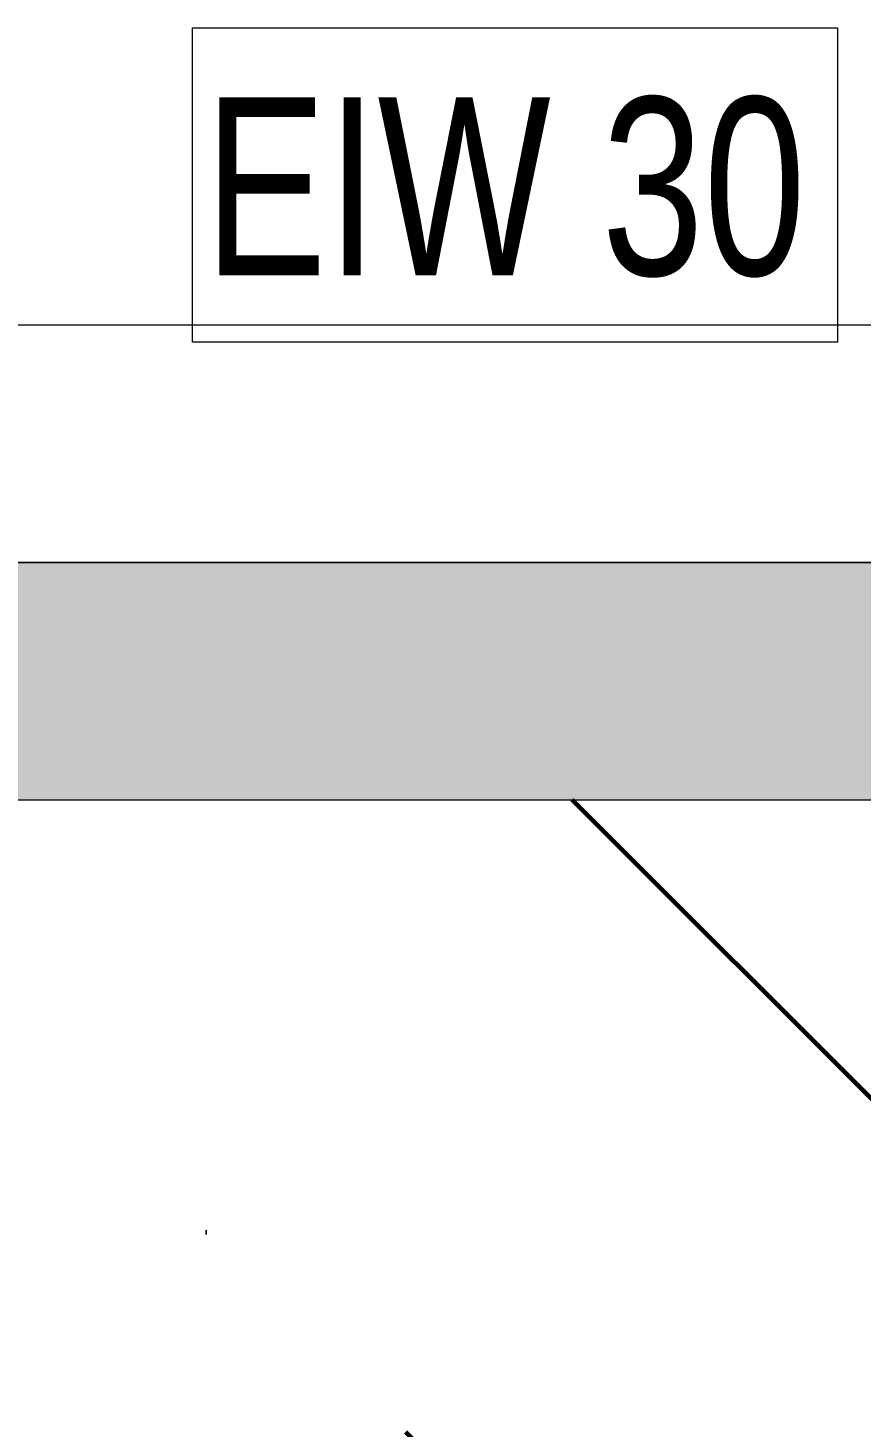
# Model space of a CAD drawing. Header units: millimetres. Extents: x -68946 to 288321, y -402657 to 324925.
# Drawn here: x 124031 to 124733, y -219310 to -218130 of the extents above; entities that cross this region are included whole.
import ezdxf

# ---------------------------------------------------------------- set-up
doc = ezdxf.new("R2010")
doc.units = ezdxf.units.MM
doc.linetypes.add('ADSK_Линия сетки', pattern=[2500, 2000, -250, 0, -250])
for name, color, linetype, lineweight in [('3.4) ПТ-2.15    4 вып', 200, 'Continuous', 60), ('A-FLOR-____-OTLN', 192, 'Continuous', 9), ('A-GLAZ-____-OTLN', 250, 'Continuous', 5), ('A-GLAZ-CURT-OTLN', 52, 'Continuous', 5), ('A-GLAZ-CWMG-MCUT', 51, 'Continuous', 9), ('A-GLAZ-CWMG-OTLN', 51, 'Continuous', 5), ('A-WALL-____-IDEN', 250, 'Continuous', 9), ('S-GRID-____-OTLN', 250, 'Continuous', 9)]:
    doc.layers.add(name, color=color, linetype=linetype, lineweight=lineweight)
doc.styles.add('Arial Narrow', font='ARIALN.TTF', dxfattribs={"width": 0.9, "height": 150})

# ---------------------------------------------------------------- blocks, each defined once
blk = doc.blocks.new('PNS_Панель прямоугольная2 - Нр_Стекло - 40мм-V47-АР1_Маркировочный план 3 этажа секция 2_3')
at = {"layer": 'A-GLAZ-____-OTLN'}
h = blk.add_hatch(dxfattribs=at)
h.set_pattern_fill('FP_29', color=256, style=0, pattern_type=2)
h.set_pattern_definition([(45, (-96400, -39714.82), (-282.8427, 282.8427), [200, -600]), (45, (-96600, -39814.82), (-282.8427, 282.8427), [600, -200]), (45, (-96200, -39914.82), (-282.8427, 282.8427), [200, -600])])
h.paths.add_polyline_path([(-505, 28.1), (-507.7, 28.1), (-506.7, 30)])
h.paths.add_polyline_path([(-505, 0), (-505, 24.3), (-507.7, 22.9), (-508, 25.7), (-505, 26.2), (-506.7, 27.5), (-505, 28.1), (-505, 40), (-515, 40), (-514.3, 30), (-513, 27.5), (-513, 26.6), (-513.3, 25.4), (-513, 24.8), (-515, 21), (-515, 0)])
h.paths.add_polyline_path([(505, 0), (515, 0), (514.3, 21.8), (513, 25.2), (513, 25.7), (513, 26.6), (513.1, 27.7), (515, 30), (515, 40), (505, 40), (505, 28.1), (508, 27), (505, 26.2), (508, 25.7), (507.7, 22.9), (505, 24.3), (505, 21)])
h.paths.add_polyline_path([(508, 27.5), (505, 28.1), (506.7, 30), (507.7, 28.1)])
for p, q in [((-515, 40), (-505, 40)), ((-515, 29.1), (-515, 40)), ((505, 40), (515, 40)), ((515, 40), (515, 29.1)), ((-515, 0), (-515, 22.3)), ((515, 22.3), (515, 0)), ((-515, 0), (-505, 0)), ((-505, 0), (-515, 0)), ((505, 0), (515, 0)), ((515, 0), (505, 0))]:
    blk.add_line(p, q, dxfattribs=at)
blk = doc.blocks.new('Прямоугольный импост - Рядовой 50х200-40428489-АР1_Маркировочный план 3 этажа секция 2_3')
at = {"layer": 'A-GLAZ-CWMG-OTLN'}
blk.add_hatch(color=10, dxfattribs=at).paths.add_polyline_path([(85205, 39775), (85205, 39975), (84195, 39975), (84195, 39775), (85204.9, 39775)])
at = {"layer": 'A-GLAZ-CWMG-MCUT', "lineweight": 5}
for p, q in [((85205, 39975), (84195, 39975)), ((84195, 39975), (84195, 39842.9)), ((85205, 39842.9), (85205, 39975)), ((84195, 39839.2), (84195, 39775)), ((85205, 39775), (85205, 39839.2)), ((84195, 39775), (85205, 39775))]:
    blk.add_line(p, q, dxfattribs=at)

msp = doc.modelspace()

# ---------------------------------------------------------------- hatches: boundary and pattern name
at = {"layer": '3.4) ПТ-2.15    4 вып'}
h = msp.add_hatch(dxfattribs=at)
h.set_pattern_fill('ANSI36', color=256, scale=150, angle=90)
h.paths.add_polyline_path([(136922.9066, -218780.9286), (97552.9057, -218780.9286), (97552.9057, -222580.9286), (118362.9063, -222580.9286), (118362.9063, -222130.9056), (121722.9057, -222130.9056), (121722.9057, -222580.9286), (124552.9057, -222580.9286), (124552.9057, -222130.9883), (129331.7151, -222130.9883), (129331.7151, -222580.9286), (136922.9066, -222580.9286)])

# ---------------------------------------------------------------- linework, layer by layer
at = {"layer": 'A-FLOR-____-OTLN', "lineweight": 5}
msp.add_line((127002.9057, -218380.9056), (121702.9057, -218380.9056), dxfattribs=at)
at = {"layer": 'A-WALL-____-IDEN', "flags": 128}
msp.add_lwpolyline([(124169.2654, -218130.266), (124713.0654, -218130.266), (124713.0654, -218395.266), (124169.2654, -218395.266)], close=True, dxfattribs=at)
at = {"layer": 'S-GRID-____-OTLN', "linetype": 'ADSK_Линия сетки'}
msp.add_line((93236.8325, -218580.9286), (184510.8783, -218580.9286), dxfattribs=at)

# ---------------------------------------------------------------- block references
at = {"layer": 'A-GLAZ-CURT-OTLN'}
msp.add_blockref('PNS_Панель прямоугольная2 - Нр_Стекло - 40мм-V47-АР1_Маркировочный план 3 этажа секция 2_3', (124352.9057, -218741.1056), dxfattribs=at)
at = {"layer": 'A-GLAZ-CWMG-OTLN'}
msp.add_blockref('Прямоугольный импост - Рядовой 50х200-40428489-АР1_Маркировочный план 3 этажа секция 2_3', (39652.9057, -258555.9292), dxfattribs=at)

# ---------------------------------------------------------------- texts
at = {"layer": 'A-WALL-____-IDEN', "insert": (124179.2654, -218188.7035), "char_height": 150, "width": 627.721312, "attachment_point": 1, "style": 'Arial Narrow'}
msp.add_mtext('EIW 30', dxfattribs=at)

doc.saveas('drawing.dxf')
